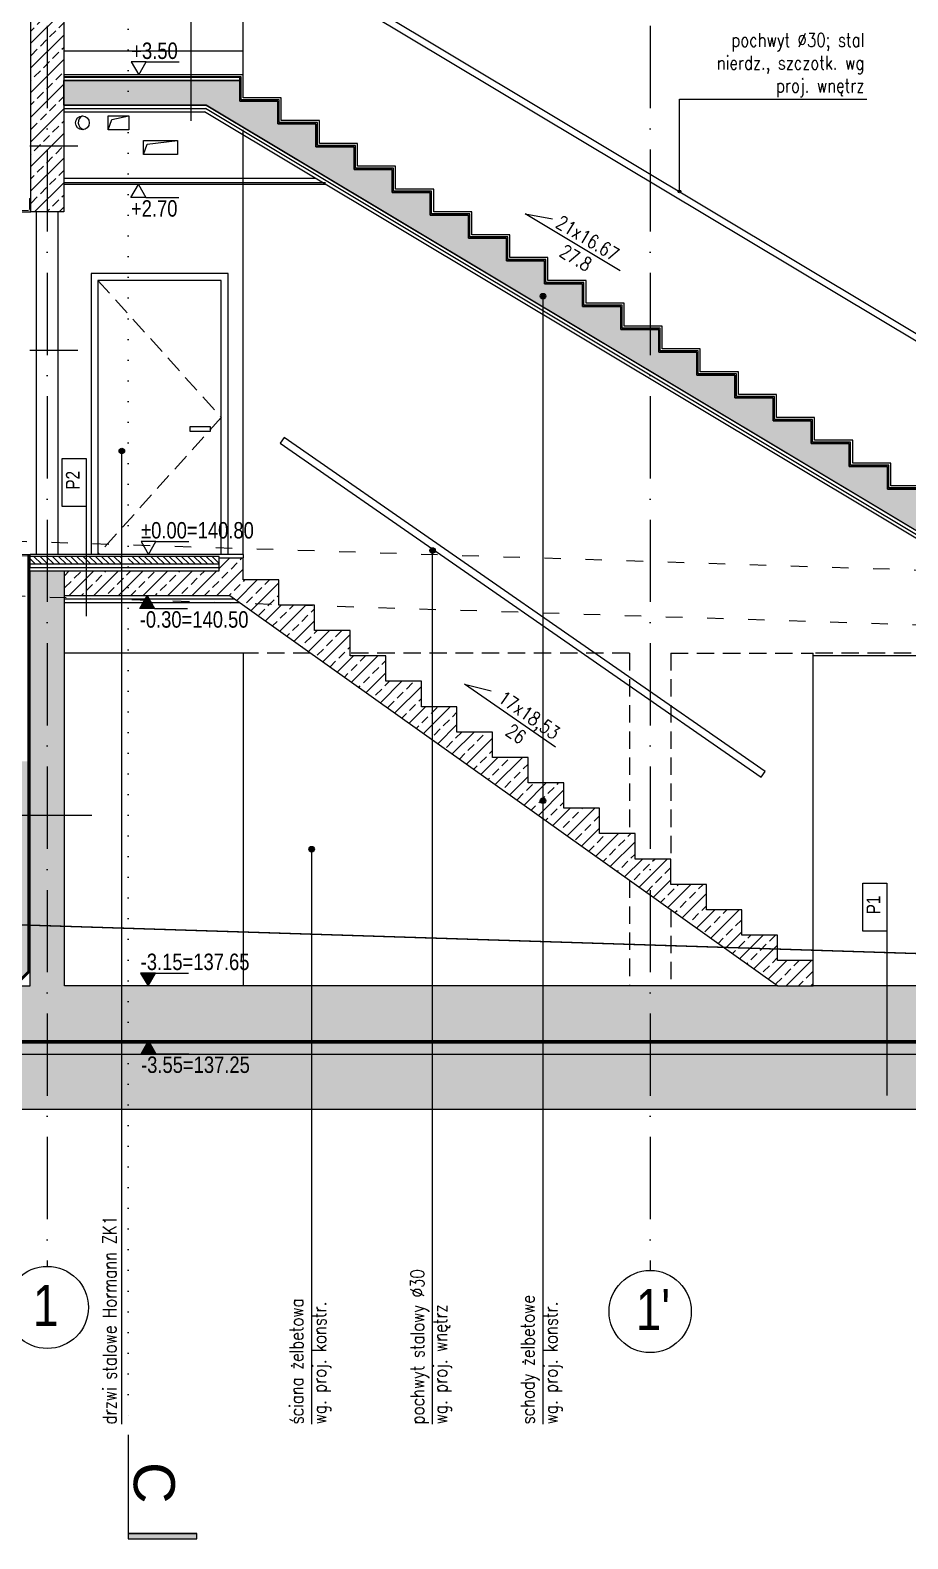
# Model space of a CAD drawing. Header units: millimetres. Extents: x 58205 to 122423, y 1055 to 94479.
# Drawn here: x 68833 to 69474, y 18461 to 19562 of the extents above; entities that cross this region are included whole.
import ezdxf

# ---------------------------------------------------------------- set-up
doc = ezdxf.new("R2010")
doc.units = ezdxf.units.MM
for name, pattern in [('ACAD_ISO03W100', [30, 12, -18]), ('ACAD_ISO07W100', [3, 0, -3]), ('ACAD_ISO10W100', [18, 12, -3, 0, -3]), ('DASHED', [0.75, 0.5, -0.25]), ('HIDDEN', [9.525, 6.35, -3.175])]:
    doc.linetypes.add(name, pattern=pattern)
for name, color, linetype in [('+48_HACZE', 253, 'Continuous'), ('+48_IZOLACJE', 4, 'Continuous'), ('+48_KOTY', 3, 'Continuous'), ('+48_MEBLE', 251, 'Continuous'), ('+48_OPISY', 3, 'Continuous'), ('+48_OPISY_ŚCIAN', 3, 'Continuous'), ('+48_OSIE', 8, 'Continuous'), ('+48_POSADZKA', 4, 'Continuous'), ('+48_SCHODY', 2, 'Continuous'), ('+48_STOLARKA_DRZWI', 3, 'Continuous'), ('+48_SUFITY_PODWIESZANE', 4, 'Continuous'), ('+48_WEŁNA', 252, 'Continuous'), ('+48_WIDOK', 5, 'Continuous'), ('+48_ŻELBET', 242, 'Continuous'), ('SCHODY_', 2, 'Continuous')]:
    doc.layers.add(name, color=color, linetype=linetype)
doc.layers.add('m1-działowe', color=3, linetype='Continuous', lineweight=13)
doc.styles.get("Standard").update_dxf_attribs({"font": 'ARIAL.TTF'})
doc.styles.add('WRP_ARIAL', font='ARIAL.TTF', dxfattribs={"width": 0.8})
doc.styles.add('wymiary', font='romans.shx', dxfattribs={"width": 0.8})
doc.linetypes.add('BATTING', pattern='A,0.00254,-2.54,[134,ltypeshp.shx,S=2.54,R=0,X=-2.54,Y=0],-5.08,[134,ltypeshp.shx,S=2.54,R=180,X=2.54,Y=0],-2.54', length=10.16254)
pattern_1 = [(45, (5e-05, 4528.683), (-8.9802561, 8.9802561), []), (45, (8.98, 4528.683), (-8.9802561, 8.9802561), [6.35, -3.175])]

# ---------------------------------------------------------------- blocks, each defined once
blk = doc.blocks.new('OZN_OSI')
at = {"layer": '+48_OSIE', "linetype": 'Continuous', "ltscale": 5}
blk.add_circle((0, -30), 30, dxfattribs=at)
at = {"layer": '+48_OSIE', "linetype": 'Continuous', "ltscale": 5, "style": 'WRP_ARIAL', "width": 0.8}
blk.add_attdef('NR', (-23.3, -43.5), '', height=30, dxfattribs=at)
blk = doc.blocks.new('koty')
at = {"layer": '+48_KOTY', "color": 3, "ltscale": 5}
blk.add_line((70403.15, 11224.99), (70423.15, 11224.99), dxfattribs=at)
blk.add_lwpolyline([(70398.6, 11217.11), (70403.15, 11224.99), (70394.05, 11224.99)], close=True, dxfattribs=at)
at = {"layer": '+48_KOTY', "color": 3, "style": 'WRP_ARIAL', "width": 0.8}
blk.add_attdef('POZIOM', (70403.19, 11226.78), '', height=10, dxfattribs=at)
blk = doc.blocks.new('SCIANA')
at = {"layer": '+48_OPISY_ŚCIAN', "ltscale": 5}
blk.add_line((-25, 0), (25, 0), dxfattribs=at)
blk.add_lwpolyline([(-60, 0), (-25, 0), (-25, 17.5), (-60, 17.5)], close=True, dxfattribs=at)
at = {"layer": '+48_OPISY_ŚCIAN', "ltscale": 5, "style": 'WRP_ARIAL', "width": 0.8}
blk.add_attdef('TYP', (-53.6, 4.8), '', height=10, dxfattribs=at)

msp = doc.modelspace()

# ---------------------------------------------------------------- hatches: boundary and pattern name
at = {"layer": '+48_HACZE', "linetype": 'Continuous'}
h = msp.add_hatch(dxfattribs=at)
h.set_pattern_fill('ANSI33', color=256, scale=2, style=0)
h.set_pattern_definition(pattern_1)
h.paths.add_polyline_path([(68845.484, 19595.451), (68833.484, 19595.451), (68833.484, 19588.951), (68833.484, 19588.951), (68833.484, 19576.451), (68833.484, 19576.451), (68833.484, 19468.951), (68833.484, 19468.951), (68833.484, 19456.451), (68833.484, 19456.451), (68833.484, 19439.451), (68833.484, 19439.451), (68833.484, 19429.451), (68845.484, 19429.451)])
h.paths.add_polyline_path([(68857.484, 19595.451), (68845.484, 19595.451), (68845.484, 19429.451), (68857.484, 19429.451)])
h = msp.add_hatch(dxfattribs=at)
h.set_pattern_fill('ANSI33', color=256, scale=2, style=0)
h.set_pattern_definition(pattern_1)
h.paths.add_polyline_path([(68857.484, 19507.451), (68857.484, 19525.451), (68985.984, 19525.451), (68985.984, 19510.284), (69013.784, 19510.284), (69013.784, 19493.618), (69041.584, 19493.618), (69041.584, 19476.951), (69069.384, 19476.951), (69069.384, 19460.284), (69097.184, 19460.284), (69097.184, 19443.618), (69124.984, 19443.618), (69124.984, 19426.951), (69152.784, 19426.951), (69152.784, 19410.284), (69180.584, 19410.284), (69180.584, 19393.618), (69208.384, 19393.618), (69208.384, 19376.951), (69236.184, 19376.951), (69236.184, 19360.284), (69263.984, 19360.284), (69263.984, 19343.618), (69291.784, 19343.618), (69291.784, 19326.951), (69319.584, 19326.951), (69319.584, 19310.284), (69347.384, 19310.284), (69347.384, 19293.618), (69375.184, 19293.618), (69375.184, 19276.951), (69402.984, 19276.951), (69402.984, 19260.284), (69430.784, 19260.284), (69430.784, 19243.618), (69458.584, 19243.618), (69458.584, 19226.951), (69486.384, 19226.951), (69486.384, 19210.284), (69514.184, 19210.284), (69514.184, 19193.618), (69541.984, 19193.618), (69541.984, 19167.451), (71252.984, 19167.451), (71252.984, 19149.451), (70700.484, 19149.451), (70700.484, 19107.451), (70670.484, 19107.451), (70670.484, 19149.451), (70240.484, 19149.451), (70240.484, 19107.451), (70210.484, 19107.451), (70210.484, 19149.451), (69720.484, 19149.451), (69720.484, 19107.451), (69690.484, 19107.451), (69690.484, 19149.451), (69530.984, 19149.451), (69530.984, 19166.056), (68961.538, 19507.451)])
at = {"layer": '+48_HACZE'}
h = msp.add_hatch(dxfattribs=at)
h.set_pattern_fill('ANSI31', color=256, angle=90, style=0)
h.set_pattern_definition([(135, (5e-05, 4528.6835), (-2.24506403, -2.24506403), [])])
h.paths.add_polyline_path([(68970.984, 19176.951), (68970.984, 19177.951), (68904.515, 19177.951), (68904.515, 19172.451), (68970.984, 19172.451)])
h.paths.add_polyline_path([(68899.861, 19177.951), (68845.484, 19177.951), (68845.484, 19172.451), (68899.861, 19172.451)])
h.paths.add_polyline_path([(68845.484, 19177.951), (68832.984, 19177.951), (68832.984, 19172.451), (68845.484, 19172.451)])
at = {"layer": '+48_HACZE', "linetype": 'Continuous'}
h = msp.add_hatch(dxfattribs=at)
h.set_pattern_fill('ANSI33', color=256, scale=2, style=0)
h.set_pattern_definition(pattern_1)
h.paths.add_polyline_path([(68988.484, 19176.951), (68970.984, 19176.951), (68970.984, 19167.451), (68857.984, 19167.451), (68857.984, 19149.451), (68978.733, 19149.451), (69378.638, 18864.451), (69404.484, 18864.451), (69404.484, 18882.98), (69378.484, 18882.98), (69378.484, 18901.51), (69352.484, 18901.51), (69352.484, 18920.039), (69326.484, 18920.039), (69326.484, 18938.569), (69300.484, 18938.569), (69300.484, 18957.098), (69274.484, 18957.098), (69274.484, 18975.627), (69248.484, 18975.627), (69248.484, 18994.157), (69222.484, 18994.157), (69222.484, 19012.686), (69196.484, 19012.686), (69196.484, 19031.216), (69170.484, 19031.216), (69170.484, 19049.745), (69144.484, 19049.745), (69144.484, 19068.274), (69118.484, 19068.274), (69118.484, 19086.804), (69092.484, 19086.804), (69092.484, 19105.333), (69066.484, 19105.333), (69066.484, 19123.863), (69040.484, 19123.863), (69040.484, 19142.392), (69014.484, 19142.392), (69014.484, 19160.922), (68988.484, 19160.922)])
h = msp.add_hatch(dxfattribs=at)
h.set_pattern_fill('ANSI33', color=256, scale=2, style=0)
h.set_pattern_definition(pattern_1)
h.paths.add_polyline_path([(71252.984, 19167.451), (71277.984, 19167.451), (71277.984, 18864.451), (71292.984, 18864.451), (71292.984, 18824.451), (68817.984, 18824.451), (68817.984, 18864.451), (68832.984, 18864.451), (68832.984, 19167.451), (68857.984, 19167.451), (68857.984, 18864.451), (71252.984, 18864.451)])
at = {"layer": '+48_HACZE', "ltscale": 0.15}
h = msp.add_hatch(dxfattribs=at)
h.set_pattern_fill('AR-SAND', color=256, scale=0.5, style=0)
h.set_pattern_definition([(37.5, (5e-05, 4528.683), (-0.8000156, 24.470662), [0, -19.304, 0, -21.59, 0, -20.6375]), (7.5, (5e-05, 4528.683), (22.476164, 35.841255), [0, -10.414, 0, -17.399, 0, -6.6675]), (327.5, (-15.62, 4528.683), (39.5496185, 0.071859), [0, -6.35, 0, -22.86, 0, -29.845]), (317.5, (-15.62, 4528.683), (38.177823, 11.146466), [0, -3.175, 0, -14.986, 0, -17.145])])
h.paths.add_polyline_path([(71334.746, 18828.842), (71334.187, 18828.86, -0.24936379), (71325.896, 18824.451), (71312.657, 18824.451), (71312.657, 18802.01), (71265.484, 18802.01), (71265.484, 18774.451), (71320.171, 18774.451)])
h.paths.add_polyline_path([(71312.657, 18824.451), (71293.984, 18824.451), (71293.984, 18823.451), (71302.984, 18814.451), (71265.484, 18814.451), (71265.484, 18802.01), (71312.657, 18802.01)])
h.paths.add_polyline_path([(71265.484, 18814.451), (71185.332, 18814.451), (71185.332, 18802.01), (71265.484, 18802.01)], flags=17)
h.paths.add_polyline_path([(71265.484, 18802.01), (71185.332, 18802.01), (71185.332, 18814.451), (70685.484, 18814.451), (70685.484, 18774.451), (71265.484, 18774.451)])
h.paths.add_polyline_path([(70685.484, 18814.451), (70553.376, 18814.451), (70513.376, 18774.451), (70685.484, 18774.451)])
h.paths.add_polyline_path([(70539.234, 18814.451), (70479.234, 18814.451), (70479.234, 18814.451), (70429.234, 18814.451), (70369.234, 18814.451), (70399.234, 18784.451), (70509.234, 18784.451)], flags=17)
h.paths.add_polyline_path([(70553.376, 18814.451), (70539.234, 18814.451), (70509.234, 18784.451), (70399.234, 18784.451), (70369.234, 18814.451), (70355.091, 18814.451), (70395.091, 18774.451), (70513.376, 18774.451)])
h.paths.add_polyline_path([(70355.091, 18814.451), (70225.484, 18814.451), (70225.484, 18774.451), (70395.091, 18774.451)])
h.paths.add_polyline_path([(70225.484, 18814.451), (69717.126, 18814.451), (69705.484, 18802.809), (69705.484, 18774.451), (70225.484, 18774.451)])
h.paths.add_polyline_path([(69705.484, 18802.809), (69677.126, 18774.451), (69705.484, 18774.451)])
h.paths.add_polyline_path([(69705.484, 18802.809), (69705.484, 18814.451), (69702.984, 18814.451), (69672.984, 18784.451), (69532.984, 18784.451), (69502.984, 18814.451), (69488.841, 18814.451), (69528.841, 18774.451), (69677.126, 18774.451)])
h.paths.add_polyline_path([(69717.126, 18814.451), (69705.484, 18814.451), (69705.484, 18802.809)])
h.paths.add_polyline_path([(69702.984, 18814.451), (69642.984, 18814.451), (69642.984, 18814.451), (69562.984, 18814.451), (69502.984, 18814.451), (69532.984, 18784.451), (69672.984, 18784.451)], flags=17)
h.paths.add_polyline_path([(69488.841, 18814.451), (69285.484, 18814.451), (69285.484, 18774.451), (69528.841, 18774.451)])
h.paths.add_polyline_path([(69285.484, 18814.451), (68845.484, 18814.451), (68845.484, 18774.451), (69285.484, 18774.451)])
h.paths.add_polyline_path([(68845.484, 18814.451), (68807.984, 18814.451), (68816.965, 18823.432), (68816.965, 18824.451), (68794.586, 18824.451), (68807.984, 18774.451), (68845.484, 18774.451)])
h.paths.add_polyline_path([(68816.984, 18864.451), (68783.868, 18864.451), (68794.586, 18824.451), (68816.965, 18824.451)])
h.paths.add_polyline_path([(68831.984, 18882.98), (68778.903, 18882.98), (68783.868, 18864.451), (68816.984, 18864.451), (68816.984, 18865.451), (68822.569, 18865.451), (68831.984, 18874.865)])
h.paths.add_polyline_path([(68831.984, 18901.51), (68773.938, 18901.51), (68778.903, 18882.98), (68831.984, 18882.98)])
h.paths.add_polyline_path([(68831.984, 18908.837), (68771.457, 18910.772), (68773.938, 18901.51), (68831.984, 18901.51)])
h.paths.add_polyline_path([(68831.984, 18920.039), (68768.973, 18920.039), (68771.457, 18910.772), (68831.984, 18908.837)])
h.paths.add_polyline_path([(68831.984, 18938.569), (68764.008, 18938.569), (68768.973, 18920.039), (68831.984, 18920.039)])
h.paths.add_polyline_path([(68831.984, 18957.098), (68759.043, 18957.098), (68764.008, 18938.569), (68831.984, 18938.569)])
h.paths.add_polyline_path([(68831.984, 18975.627), (68684.484, 18975.627), (68684.484, 18958.424), (68758.688, 18958.424), (68759.043, 18957.098), (68831.984, 18957.098)])
h.paths.add_polyline_path([(68831.984, 18994.157), (68719.517, 18994.157), (68719.517, 18981.501), (68684.484, 18981.501), (68684.484, 18975.627), (68831.984, 18975.627)])
h.paths.add_polyline_path([(68831.984, 19012.686), (68719.517, 19012.686), (68719.517, 18994.157), (68831.984, 18994.157)])
h.paths.add_polyline_path([(68831.984, 19028.484), (68822.984, 19028.484), (68822.984, 19031.216), (68719.517, 19031.216), (68719.517, 19012.686), (68831.984, 19012.686)])
h.paths.add_polyline_path([(68822.984, 19049.745), (68719.517, 19049.745), (68719.517, 19031.216), (68822.984, 19031.216)])
h.paths.add_polyline_path([(68822.984, 19068.274), (68719.517, 19068.274), (68719.517, 19049.745), (68822.984, 19049.745)])
h.paths.add_polyline_path([(68822.984, 19086.804), (68685.484, 19086.804), (68685.484, 19081.613), (68719.517, 19081.613), (68719.517, 19068.274), (68822.984, 19068.274)])
h.paths.add_polyline_path([(68822.984, 19105.333), (68685.484, 19105.333), (68685.484, 19086.804), (68822.984, 19086.804)])
h.paths.add_polyline_path([(68822.984, 19123.863), (68685.484, 19123.863), (68685.484, 19105.333), (68822.984, 19105.333)])
h.paths.add_polyline_path([(68719.517, 19081.613), (68685.484, 19081.613), (68685.484, 19068.274), (68719.517, 19068.274)])
h.paths.add_polyline_path([(68719.517, 19068.274), (68685.484, 19068.274), (68685.484, 19049.745), (68719.517, 19049.745)])
h.paths.add_polyline_path([(68719.517, 19049.745), (68685.484, 19049.745), (68685.484, 19031.216), (68719.517, 19031.216)])
h.paths.add_polyline_path([(68719.517, 19031.216), (68685.484, 19031.216), (68685.484, 19012.686), (68719.517, 19012.686)])
h.paths.add_polyline_path([(68719.517, 19012.686), (68685.484, 19012.686), (68685.484, 19007.424), (68694.484, 18998.424), (68684.484, 18998.424), (68684.484, 18994.157), (68719.517, 18994.157)])
h.paths.add_polyline_path([(68719.517, 18994.157), (68684.484, 18994.157), (68684.484, 18981.501), (68719.517, 18981.501)], flags=17)
h.paths.add_polyline_path([(68684.484, 18981.501), (68664.484, 18981.501), (68664.484, 18958.424), (68684.484, 18958.424)])
h.paths.add_polyline_path([(68684.484, 18998.424), (68664.484, 18998.424), (68664.484, 18981.501), (68684.484, 18981.501)])
h.paths.add_polyline_path([(68664.484, 18998.424), (68602.044, 18998.424), (68602.044, 18981.501), (68664.484, 18981.501)])
h.paths.add_polyline_path([(68664.484, 18981.501), (68602.044, 18981.501), (68602.044, 18998.424), (68414.484, 18998.424), (68414.484, 18958.424), (68664.484, 18958.424)])
h.paths.add_polyline_path([(68414.484, 18998.424), (68394.484, 18998.424), (68394.484, 18958.424), (68414.484, 18958.424)])
h.paths.add_polyline_path([(68394.484, 18998.424), (68384.484, 18998.424), (68373.766, 18998.424), (68384.484, 18958.424), (68394.484, 18958.424)])
at = {"layer": '+48_HACZE'}
h = msp.add_hatch(dxfattribs=at)
h.set_pattern_fill('DASH', color=256, scale=1.4, angle=135, style=0)
h.set_pattern_definition([(135, (5e-05, 12723.3625), (-6.28617928, 4e-16), [4.445, -4.445])])
edge = h.paths.add_edge_path()
edge.add_line((68817.984, 18824.451), (68807.984, 18814.451))
edge.add_line((68807.984, 18814.451), (71302.984, 18814.451))
edge.add_line((71302.984, 18814.451), (71292.984, 18824.451))
edge.add_line((71292.984, 18824.451), (68817.984, 18824.451))
at = {"layer": '+48_KOTY'}
for points in [[(68923.818, 19139.994), (68912.898, 19139.994), (68918.358, 19149.451)], [(68924.804, 18814.994), (68913.884, 18814.994), (68919.344, 18824.451)]]:
    msp.add_hatch(color=256, dxfattribs=at).paths.add_polyline_path(points)
at = {"layer": '+48_KOTY', "ltscale": 2}
h = msp.add_hatch(color=3, dxfattribs=at)
h.paths.add_polyline_path([(68921.848, 18869.268), (68924.529, 18873.911), (68913.609, 18873.911), (68916.289, 18869.268)])
h.paths.add_polyline_path([(68921.155, 18868.068), (68921.848, 18869.268), (68916.289, 18869.268), (68916.982, 18868.068)])
h.paths.add_polyline_path([(68919.069, 18864.454), (68921.155, 18868.068), (68916.982, 18868.068)])
at = {"layer": '+48_OPISY'}
h = msp.add_hatch(color=256, dxfattribs=at)
edge = h.paths.add_edge_path()
edge.add_arc((69306.871, 19444.401), 1, 810, 1170, ccw=False)
h = msp.add_hatch(color=256, dxfattribs=at)
edge = h.paths.add_edge_path()
edge.add_arc((69207.267, 19367.946), 2, 810, 1170, ccw=False)
h = msp.add_hatch(color=256, dxfattribs=at)
edge = h.paths.add_edge_path()
edge.add_arc((68899.861, 19254.897), 2, 810, 1170, ccw=False)
h = msp.add_hatch(color=256, dxfattribs=at)
edge = h.paths.add_edge_path()
edge.add_arc((69126.663, 19182.303), 2, 810, 1170, ccw=False)
h = msp.add_hatch(color=256, dxfattribs=at)
edge = h.paths.add_edge_path()
edge.add_arc((69207.267, 18999.599), 2, 810, 1170, ccw=False)
h = msp.add_hatch(color=256, dxfattribs=at)
edge = h.paths.add_edge_path()
edge.add_arc((69038.439, 18964.294), 2, 810, 1170, ccw=False)
at = {"layer": '+48_OPISY', "ltscale": 5}
msp.add_hatch(color=256, dxfattribs=at).paths.add_polyline_path([(68904.515, 18460.913), (68954.515, 18460.913), (68954.515, 18464.913), (68904.515, 18464.913)])

# ---------------------------------------------------------------- linework, layer by layer
at = {"layer": '+48_HACZE', "linetype": 'ACAD_ISO03W100'}
for points in [[(71289.259, 19110.209), (68395.759, 19202.509)], [(71287.984, 19070.229), (68394.484, 19162.529)]]:
    msp.add_lwpolyline(points, dxfattribs=at)
at = {"layer": '+48_HACZE', "ltscale": 0.15}
msp.add_lwpolyline([(68807.984, 18774.451), (71320.171, 18774.451)], dxfattribs=at)
at = {"layer": '+48_IZOLACJE'}
msp.add_line((68818.484, 19429.451), (68833.484, 19429.451), dxfattribs=at)
at = {"layer": '+48_IZOLACJE', "linetype": 'ACAD_ISO03W100', "ltscale": 0.5}
msp.add_lwpolyline([(68831.984, 19179.451, 2, 2, 0), (68831.984, 18874.865, 2, 2, 0), (68822.569, 18865.451, 2, 2, 0), (68816.984, 18865.451, 2, 2, 0), (68816.965, 18823.451, 2, 2, 0), (71293.984, 18823.451, 2, 2, 0), (71293.984, 18865.451, 2, 2, 0), (71288.398, 18865.451, 2, 2, 0), (71278.984, 18874.865, 2, 2, 0), (71278.984, 19170.651, 0, 0, 0)], format="xyseb", dxfattribs=at)
at = {"layer": '+48_KOTY'}
for points in [[(68923.818, 19139.994), (68912.898, 19139.994), (68918.358, 19149.451), (68923.818, 19139.994)], [(68924.804, 18814.994), (68913.884, 18814.994), (68919.344, 18824.451), (68924.804, 18814.994)]]:
    msp.add_lwpolyline(points, dxfattribs=at)
at = {"layer": '+48_MEBLE'}
for p, q in [((68985.984, 19525.451), (68985.984, 19527.451)), ((68832.984, 19172.451), (68970.984, 19172.451))]:
    msp.add_line(p, q, dxfattribs=at)
msp.add_lwpolyline([(68985.984, 19527.451), (68857.484, 19527.451)], dxfattribs=at)
at = {"layer": '+48_OPISY', "linetype": 'ACAD_ISO07W100', "ltscale": 5}
msp.add_line((68904.515, 20317.896), (68904.515, 18536.913), dxfattribs=at)
at = {"layer": '+48_OPISY'}
for p, q in [((69207.267, 18544.558), (69207.267, 19367.946)), ((68899.861, 18544.558), (68899.861, 19254.897)), ((69126.663, 18544.558), (69126.663, 19182.303)), ((69038.439, 18544.558), (69038.439, 18964.294))]:
    msp.add_line(p, q, dxfattribs=at)
at = {"layer": '+48_OPISY', "ltscale": 5}
for p, q in [((68904.515, 18536.913), (68904.515, 18460.913)), ((68904.515, 18464.913), (68954.515, 18464.913)), ((68904.515, 18460.913), (68954.515, 18460.913))]:
    msp.add_line(p, q, dxfattribs=at)
at = {"layer": '+48_OPISY'}
for points in [[(69306.871, 19444.401), (69306.871, 19511.602), (69443.571, 19511.602)], [(68889.886, 19489.451), (68892.607, 19496.793), (68904.886, 19499.451)], [(68915.616, 19471.451), (68918.371, 19478.878), (68940.616, 19481.451)]]:
    msp.add_lwpolyline(points, dxfattribs=at)
for points in [[(68889.886, 19499.451), (68904.886, 19499.451), (68904.886, 19489.451), (68889.886, 19489.451)], [(68915.616, 19481.451), (68940.616, 19481.451), (68940.616, 19471.451), (68915.616, 19471.451)]]:
    msp.add_lwpolyline(points, close=True, dxfattribs=at)
at = {"layer": '+48_OPISY', "ltscale": 5}
msp.add_lwpolyline([(68904.515, 18536.913), (68904.515, 18460.913), (68954.515, 18460.913), (68954.515, 18464.913), (68904.515, 18464.913), (68904.515, 18460.913)], dxfattribs=at)
at = {"layer": '+48_OPISY'}
for centre, radius in [((68871.104, 19494.451), 5), ((69306.871, 19444.401), 1), ((69207.267, 19367.946), 2), ((68899.861, 19254.897), 2), ((69126.663, 19182.303), 2), ((69207.267, 18999.599), 2), ((69038.439, 18964.294), 2)]:
    msp.add_circle(centre, radius, dxfattribs=at)
msp.add_arc((68873.438, 19494.65), 5.338, 115.931359, 253.835267, dxfattribs=at)
at = {"layer": '+48_OPISY_ŚCIAN'}
for p, q in [((68950.247, 19591.617), (68950.247, 19495.952)), ((68867.812, 19477.45), (68832.812, 19477.45)), ((68867.812, 19328.153), (68832.812, 19328.153)), ((68873.869, 19164.451), (68873.869, 19134.451)), ((68842.984, 18989.058), (68877.984, 18989.058)), ((69458.207, 18854.451), (69458.207, 18784.451))]:
    msp.add_line(p, q, dxfattribs=at)
at = {"layer": '+48_OSIE', "linetype": 'ACAD_ISO10W100', "ltscale": 5}
for p, q in [((68845.484, 20105.75), (68845.484, 18659.802)), ((69285.484, 20105.75), (69285.484, 18656.8))]:
    msp.add_line(p, q, dxfattribs=at)
at = {"layer": '+48_POSADZKA'}
for q in [(68832.984, 19179.451), (68988.484, 19176.951)]:
    msp.add_line((68988.484, 19179.451), q, dxfattribs=at)
msp.add_lwpolyline([(69488.884, 19229.451), (69461.084, 19229.451), (69461.084, 19246.118), (69433.284, 19246.118), (69433.284, 19262.784), (69405.484, 19262.784), (69405.484, 19279.451), (69377.684, 19279.451), (69377.684, 19296.118), (69349.884, 19296.118), (69349.884, 19312.784), (69322.084, 19312.784), (69322.084, 19329.451), (69294.284, 19329.451), (69294.284, 19346.118), (69266.484, 19346.118), (69266.484, 19362.784), (69238.684, 19362.784), (69238.684, 19379.451), (69210.884, 19379.451), (69210.884, 19396.118), (69183.084, 19396.118), (69183.084, 19412.784), (69155.284, 19412.784), (69155.284, 19429.451), (69127.484, 19429.451), (69127.484, 19446.118), (69099.684, 19446.118), (69099.684, 19462.784), (69071.884, 19462.784), (69071.884, 19479.451), (69044.084, 19479.451), (69044.084, 19496.118), (69016.284, 19496.118), (69016.284, 19512.784), (68988.484, 19512.784), (68988.484, 19529.451), (68857.484, 19529.451)], dxfattribs=at)
at = {"layer": '+48_SCHODY'}
for points in [[(69263.645, 19386.417), (69194.317, 19427.981), (69214.186, 19424.353)], [(69216.264, 19038.643), (69149.87, 19084.75), (69169.453, 19079.802)]]:
    msp.add_lwpolyline(points, dxfattribs=at)
at = {"layer": '+48_STOLARKA_DRZWI'}
for points in [[(68977.484, 19179.451), (68977.484, 19384.451), (68877.484, 19384.451), (68877.484, 19179.451)], [(68972.484, 19179.451), (68972.484, 19379.451), (68882.484, 19379.451), (68882.484, 19179.451)]]:
    msp.add_lwpolyline(points, dxfattribs=at)
at = {"layer": '+48_STOLARKA_DRZWI', "linetype": 'HIDDEN', "ltscale": 2}
msp.add_lwpolyline([(68882.484, 19379.451), (68972.484, 19279.451), (68882.484, 19179.451)], dxfattribs=at)
at = {"layer": '+48_STOLARKA_DRZWI'}
msp.add_lwpolyline([(68949.484, 19272.451), (68949.484, 19269.451), (68964.484, 19269.451), (68964.484, 19272.451)], close=True, dxfattribs=at)
at = {"layer": '+48_SUFITY_PODWIESZANE', "ltscale": 3}
for p, q in [((69041.469, 19453.701), (68857.484, 19453.701)), ((69048.558, 19450.701), (68857.484, 19450.701)), ((69048.558, 19449.451), (68857.484, 19449.451))]:
    msp.add_line(p, q, dxfattribs=at)
at = {"layer": '+48_WEŁNA', "linetype": 'BATTING', "ltscale": 0.23}
for p, q in [((68857.484, 19504.951), (68960.846, 19504.951)), ((68832.984, 19169.951), (68970.984, 19169.951))]:
    msp.add_line(p, q, dxfattribs=at)
at = {"layer": '+48_WEŁNA'}
for points in [[(71252.984, 19144.451), (70705.484, 19144.451), (70705.484, 19105.451), (70665.484, 19105.451), (70665.484, 19144.451), (70245.484, 19144.451), (70245.484, 19105.451), (70205.484, 19105.451), (70205.484, 19144.451), (69725.484, 19144.451), (69725.484, 19105.451), (69685.484, 19105.451), (69685.484, 19144.451), (69525.984, 19144.451), (69525.984, 19163.224), (68960.154, 19502.451)], [(68857.984, 19144.451), (68985.749, 19144.451)]]:
    msp.add_lwpolyline(points, dxfattribs=at)
at = {"layer": '+48_WEŁNA', "linetype": 'BATTING', "ltscale": 0.23}
for points in [[(69687.984, 19107.451), (69687.984, 19146.951), (69528.484, 19146.951), (69528.484, 19164.64), (68960.846, 19504.951)], [(68857.984, 19146.951), (68982.241, 19146.951)]]:
    msp.add_lwpolyline(points, dxfattribs=at)
at = {"layer": '+48_WIDOK'}
for p, q in [((68857.484, 19546.951), (68988.484, 19546.951)), ((68857.484, 19502.451), (68960.154, 19502.451)), ((68988.484, 19179.451), (68988.484, 19489.451)), ((68837.534, 19179.451), (68837.534, 19429.451)), ((68853.434, 19179.451), (68853.434, 19429.451)), ((68970.984, 19177.951), (68832.984, 19177.951)), ((68970.984, 19176.951), (68970.984, 19177.951)), ((68988.484, 19107.451), (68857.984, 19107.451)), ((68988.484, 19107.451), (68988.484, 18864.451)), ((69404.484, 18882.98), (69404.484, 19107.451)), ((69685.484, 19105.451), (69404.484, 19105.451))]:
    msp.add_line(p, q, dxfattribs=at)
at = {"layer": '+48_WIDOK', "linetype": 'HIDDEN', "ltscale": 2}
for p, q in [((69037.666, 19107.451), (68988.484, 19107.451)), ((69270.484, 19107.451), (69066.484, 19107.451)), ((69300.484, 19107.451), (69404.484, 19107.451)), ((69685.484, 19107.451), (69404.484, 19107.451))]:
    msp.add_line(p, q, dxfattribs=at)
at = {"layer": '+48_WIDOK', "ltscale": 3}
msp.add_line((71302.984, 18814.451), (68807.984, 18814.451), dxfattribs=at)
at = {"layer": '+48_WIDOK'}
for points in [[(68988.484, 19529.451), (68988.484, 19924.494)], [(68986.984, 19527.951), (68857.484, 19527.951)], [(69487.384, 19227.951), (69459.584, 19227.951), (69459.584, 19244.618), (69431.784, 19244.618), (69431.784, 19261.284), (69403.984, 19261.284), (69403.984, 19277.951), (69376.184, 19277.951), (69376.184, 19294.618), (69348.384, 19294.618), (69348.384, 19311.284), (69320.584, 19311.284), (69320.584, 19327.951), (69292.784, 19327.951), (69292.784, 19344.618), (69264.984, 19344.618), (69264.984, 19361.284), (69237.184, 19361.284), (69237.184, 19377.951), (69209.384, 19377.951), (69209.384, 19394.618), (69181.584, 19394.618), (69181.584, 19411.284), (69153.784, 19411.284), (69153.784, 19427.951), (69125.984, 19427.951), (69125.984, 19444.618), (69098.184, 19444.618), (69098.184, 19461.284), (69070.384, 19461.284), (69070.384, 19477.951), (69042.584, 19477.951), (69042.584, 19494.618), (69014.784, 19494.618), (69014.784, 19511.284), (68986.984, 19511.284), (68986.984, 19527.951)]]:
    msp.add_lwpolyline(points, dxfattribs=at)
for points in [[(69018.855, 19617.073), (69516.684, 19318.614), (69514.113, 19314.326), (69016.284, 19612.784)], [(69015.484, 19260.701), (69366.484, 19016.951), (69369.336, 19021.058), (69018.336, 19264.808)]]:
    msp.add_lwpolyline(points, close=True, dxfattribs=at)
at = {"layer": '+48_WIDOK', "linetype": 'HIDDEN', "ltscale": 2}
for points in [[(69270.484, 19107.451), (69270.484, 18975.627)], [(69300.484, 19107.451), (69300.484, 18957.098)], [(69270.484, 18941.529), (69270.484, 18864.451)], [(69300.484, 18920.149), (69300.484, 18864.451)]]:
    msp.add_lwpolyline(points, dxfattribs=at)
at = {"layer": '+48_WIDOK', "linetype": 'DASHED', "ltscale": 15, "const_width": 1}
msp.add_lwpolyline([(71610.98, 18820.013), (68499.916, 18919.451), (68170.126, 18919.451)], dxfattribs=at)
at = {"layer": '+48_ŻELBET', "linetype": 'Continuous'}
for p, q in [((68857.484, 19507.451), (68961.538, 19507.451)), ((68961.538, 19507.451), (69530.984, 19166.056)), ((68970.984, 19176.951), (68988.484, 19176.951)), ((68857.984, 18864.451), (68857.984, 19167.451)), ((68978.733, 19149.451), (69378.638, 18864.451)), ((69378.638, 18864.451), (68857.984, 18864.451)), ((69378.638, 18864.451), (69404.484, 18864.451)), ((71252.984, 18864.451), (69404.484, 18864.451))]:
    msp.add_line(p, q, dxfattribs=at)
for points in [[(68833.484, 19595.451), (68857.484, 19595.451), (68857.484, 19429.451), (68833.484, 19429.451), (68833.484, 19595.451)], [(68985.984, 19525.451), (68857.484, 19525.451)], [(68857.484, 19507.451), (68857.484, 19525.451), (68985.984, 19525.451), (68985.984, 19510.284), (69013.784, 19510.284), (69013.784, 19493.618), (69041.584, 19493.618), (69041.584, 19476.951), (69069.384, 19476.951), (69069.384, 19460.284), (69097.184, 19460.284), (69097.184, 19443.618), (69124.984, 19443.618), (69124.984, 19426.951), (69152.784, 19426.951), (69152.784, 19410.284), (69180.584, 19410.284), (69180.584, 19393.618), (69208.384, 19393.618), (69208.384, 19376.951), (69236.184, 19376.951), (69236.184, 19360.284), (69263.984, 19360.284), (69263.984, 19343.618), (69291.784, 19343.618), (69291.784, 19326.951), (69319.584, 19326.951), (69319.584, 19310.284), (69347.384, 19310.284), (69347.384, 19293.618), (69375.184, 19293.618), (69375.184, 19276.951), (69402.984, 19276.951), (69402.984, 19260.284), (69430.784, 19260.284), (69430.784, 19243.618), (69458.584, 19243.618), (69458.584, 19226.951), (69486.384, 19226.951)], [(69486.384, 19226.951), (69458.584, 19226.951), (69458.584, 19243.618), (69430.784, 19243.618), (69430.784, 19260.284), (69402.984, 19260.284), (69402.984, 19276.951), (69375.184, 19276.951), (69375.184, 19293.618), (69347.384, 19293.618), (69347.384, 19310.284), (69319.584, 19310.284), (69319.584, 19326.951), (69291.784, 19326.951), (69291.784, 19343.618), (69263.984, 19343.618), (69263.984, 19360.284), (69236.184, 19360.284), (69236.184, 19376.951), (69208.384, 19376.951), (69208.384, 19393.618), (69180.584, 19393.618), (69180.584, 19410.284), (69152.784, 19410.284), (69152.784, 19426.951), (69124.984, 19426.951), (69124.984, 19443.618), (69097.184, 19443.618), (69097.184, 19460.284), (69069.384, 19460.284), (69069.384, 19476.951), (69041.584, 19476.951), (69041.584, 19493.618), (69013.784, 19493.618), (69013.784, 19510.284), (68985.984, 19510.284), (68985.984, 19525.451)], [(69530.984, 19166.056), (68961.538, 19507.451), (68857.484, 19507.451)], [(68970.984, 19167.451), (68970.984, 19176.951)], [(69404.484, 18864.451), (69404.484, 18882.98), (69378.484, 18882.98), (69378.484, 18901.51), (69352.484, 18901.51), (69352.484, 18920.039), (69326.484, 18920.039), (69326.484, 18938.569), (69300.484, 18938.569), (69300.484, 18957.098), (69274.484, 18957.098), (69274.484, 18975.627), (69248.484, 18975.627), (69248.484, 18994.157), (69222.484, 18994.157), (69222.484, 19012.686), (69196.484, 19012.686), (69196.484, 19031.216), (69170.484, 19031.216), (69170.484, 19049.745), (69144.484, 19049.745), (69144.484, 19068.274), (69118.484, 19068.274), (69118.484, 19086.804), (69092.484, 19086.804), (69092.484, 19105.333), (69066.484, 19105.333), (69066.484, 19123.863), (69040.484, 19123.863), (69040.484, 19142.392), (69014.484, 19142.392), (69014.484, 19160.922), (68988.484, 19160.922), (68988.484, 19176.951)], [(71277.984, 19167.451), (71277.984, 18864.451), (71292.984, 18864.451), (71292.984, 18824.451), (68817.984, 18824.451), (68817.984, 18864.451), (68832.984, 18864.451), (68832.984, 19167.451), (68970.984, 19167.451)], [(68857.984, 19149.451), (68978.733, 19149.451)]]:
    msp.add_lwpolyline(points, dxfattribs=at)
at = {"layer": 'm1-działowe', "linetype": 'ByBlock'}
for points in [[(68833.484, 19429.451), (68818.484, 19429.451), (68818.484, 19430.051, -0.41421356), (68818.884, 19430.451), (68831.284, 19430.451, 0.41421356), (68832.484, 19431.651), (68832.484, 19439.051, -0.41421356), (68832.884, 19439.451), (68833.484, 19439.451)], [(68832.984, 19179.451), (68822.984, 19179.451), (68822.984, 19178.851, 0.41421356), (68823.384, 19178.451), (68830.784, 19178.451, -0.41421356), (68831.984, 19177.251), (68831.984, 19169.851, 0.41421356), (68832.384, 19169.451), (68832.984, 19169.451)]]:
    msp.add_lwpolyline(points, format="xyb", close=True, dxfattribs=at)

# ---------------------------------------------------------------- block references
at = {"layer": '+48_KOTY'}
ref = msp.add_blockref('koty', (-15566.128, 6068.915), dxfattribs=dict(at, xscale=1.19999999999709, yscale=1.19999999999709, zscale=1.2))
ref.add_attrib('POZIOM', '+3.50', (68906.756, 19541.053), dxfattribs={"color": 3, "height": 12, "style": 'WRP_ARIAL', "width": 0.8})
ref = msp.add_blockref('koty', (-15566.339, 32909.987), dxfattribs=dict(at, xscale=-1.19999999999709, yscale=1.19999999999709, zscale=1.2, rotation=180))
ref.add_attrib('POZIOM', '+2.70', (68906.545, 19425.962), dxfattribs={"color": 3, "height": 12, "style": 'WRP_ARIAL', "width": 0.8})
ref = msp.add_blockref('koty', (-15558.978, 5718.915), dxfattribs=dict(at, xscale=1.19999999999709, yscale=1.19999999999709, zscale=1.2))
ref.add_attrib('POZIOM', '%%P0.00=140.80', (68913.906, 19191.053), dxfattribs={"color": 3, "height": 12, "style": 'WRP_ARIAL', "width": 0.8})
ref = msp.add_blockref('koty', (-15559.963, 32609.987), dxfattribs=dict(at, xscale=-1.19999999999709, yscale=1.19999999999709, zscale=1.2, rotation=180))
ref.add_attrib('POZIOM', '-0.30=140.50', (68912.921, 19125.962), dxfattribs={"color": 3, "height": 12, "style": 'WRP_ARIAL', "width": 0.8})
ref = msp.add_blockref('koty', (-15559.248, 5403.915), dxfattribs=dict(at, xscale=1.19999999999709, yscale=1.19999999999709, zscale=1.2))
ref.add_attrib('POZIOM', '-3.15=137.65', (68913.636, 18876.053), dxfattribs={"color": 3, "height": 12, "style": 'WRP_ARIAL', "width": 0.8})
ref = msp.add_blockref('koty', (-15558.978, 32284.987), dxfattribs=dict(at, xscale=-1.19999999999709, yscale=1.19999999999709, zscale=1.2, rotation=180))
ref.add_attrib('POZIOM', '-3.55=137.25', (68913.906, 18800.962), dxfattribs={"color": 3, "height": 12, "style": 'WRP_ARIAL', "width": 0.8})
at = {"layer": '+48_OPISY_ŚCIAN'}
ref = msp.add_blockref('SCIANA', (68873.869, 19189.451), dxfattribs=dict(at, xscale=-1, rotation=90))
ref.add_attrib('TYP', 'P2', (68869.069, 19226.702), dxfattribs={"ltscale": 5, "height": 10, "rotation": 90, "style": 'WRP_ARIAL', "width": 0.8})
ref = msp.add_blockref('SCIANA', (68817.984, 18989.058), dxfattribs=at)
ref.add_attrib('TYP', 'SF2', (68767.668, 18993.857), dxfattribs={"ltscale": 5, "height": 10, "style": 'WRP_ARIAL', "width": 0.8})
ref = msp.add_blockref('SCIANA', (69458.207, 18879.451), dxfattribs=dict(at, xscale=-1, rotation=90))
ref.add_attrib('TYP', 'P1', (69453.407, 18916.702), dxfattribs={"ltscale": 5, "height": 10, "rotation": 90, "style": 'WRP_ARIAL', "width": 0.8})
at = {"layer": 'SCHODY_'}
ref = msp.add_blockref('OZN_OSI', (68845.484, 18659.802), dxfattribs=at)
ref.add_attrib('NR', '1', (68835.014, 18616.26), dxfattribs={"layer": '+48_OSIE', "linetype": 'Continuous', "ltscale": 5, "height": 30, "style": 'WRP_ARIAL', "width": 0.8})
ref = msp.add_blockref('OZN_OSI', (69285.484, 18656.8), dxfattribs=at)
ref.add_attrib('NR', "1'", (69275.014, 18613.259), dxfattribs={"layer": '+48_OSIE', "linetype": 'Continuous', "ltscale": 5, "height": 30, "style": 'WRP_ARIAL', "width": 0.8})

# ---------------------------------------------------------------- texts
at = {"layer": '+48_OPISY', "insert": (69441.755, 19513.29), "char_height": 10, "width": 139.30079, "attachment_point": 9, "style": 'WRP_ARIAL'}
msp.add_mtext('{\\Fromans|c238;pochwyt %%C30; stal nierdz., szczotk. wg proj. wnętrz}', dxfattribs=at)
at = {"layer": '+48_OPISY', "char_height": 5.25, "width": 170.72216, "rotation": 90, "style": 'WRP_ARIAL'}
for s, insert, attachment_point in [('{\\Fromans|c238;\\H1.905x;drzwi stalowe Hormann ZK1 }', (68885.96, 18544.558), 1), ('{\\Fromans|c238;\\H1.905x;pochwyt stalowy %%C30\\Pwg. proj. wnętrz}', (69140.564, 18544.558), 7), ('{\\Fromans|c238;\\H1.905x;ściana żelbetowa \\Pwg. proj. konstr.}', (69052.34, 18544.558), 7), ('{\\Fromans|c238;\\H1.905x;schody żelbetowe \\Pwg. proj. konstr.}', (69221.168, 18544.558), 7)]:
    msp.add_mtext(s, dxfattribs=dict(at, insert=insert, attachment_point=attachment_point))
at = {"layer": '+48_OPISY', "ltscale": 5}
msp.add_attdef('C', (68908.548, 18516.947), 'A', height=30, rotation=270, dxfattribs=at)
at = {"layer": '+48_SCHODY', "char_height": 7.5, "width": 164.86678, "attachment_point": 2, "style": 'wymiary'}
for s, insert, rotation in [('{\\H1.333x;21x16.67\\P27.8}', (69242.399, 19414.503), 329.056454), ('{\\H1.333x;17x18,53\\P26}', (69199.989, 19066.295), 325.222169)]:
    msp.add_mtext(s, dxfattribs=dict(at, insert=insert, rotation=rotation))

doc.saveas('drawing.dxf')
